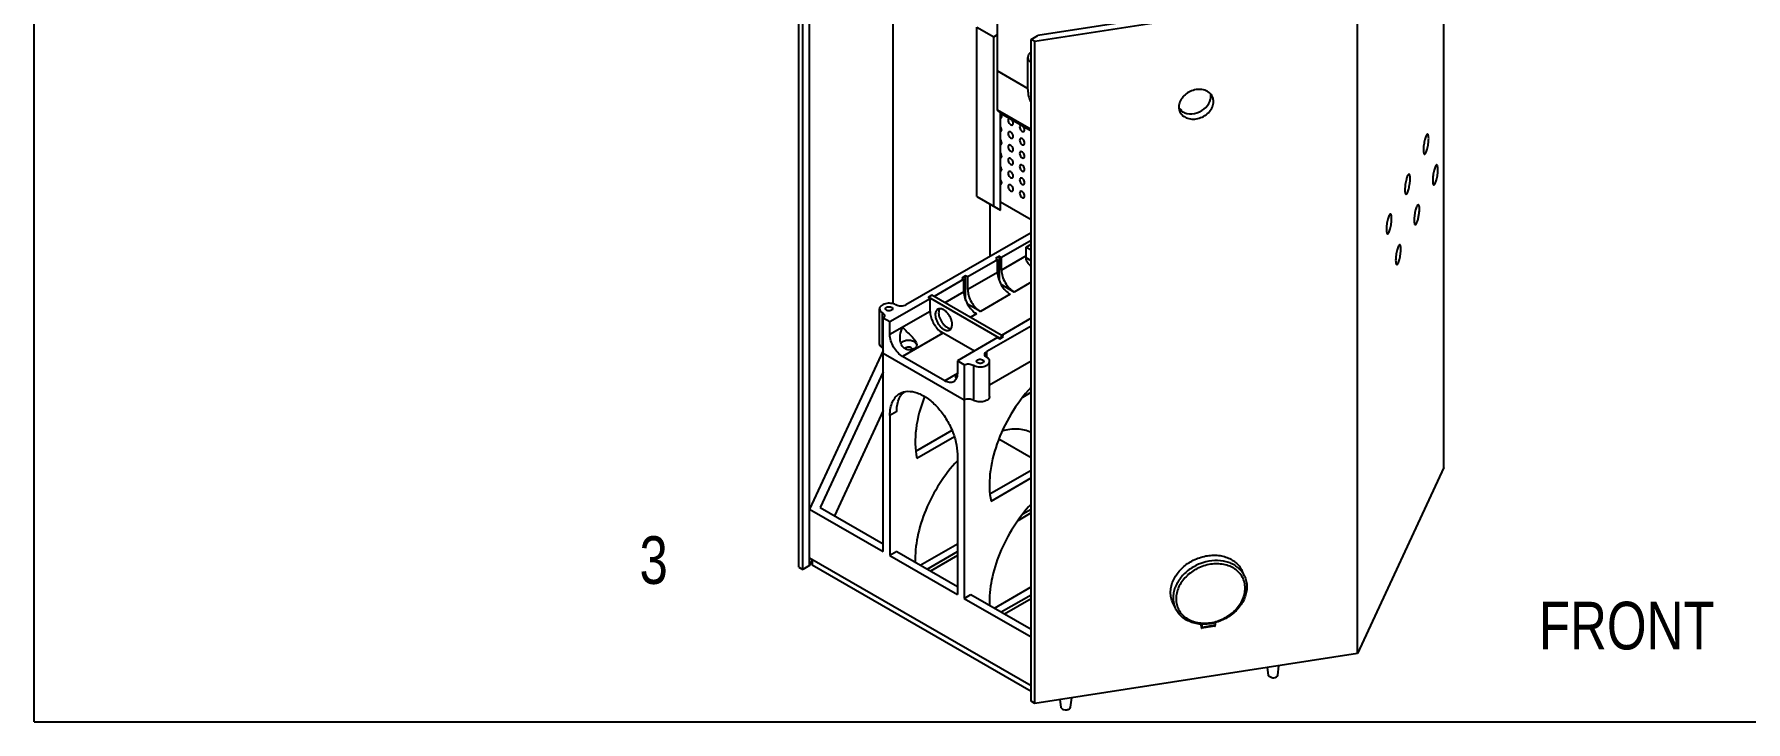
# Model space of a CAD drawing. Header units: millimetres. Extents: x 0 to 1189, y 0 to 841.
# Drawn here: x 0 to 718, y 0 to 288 of the extents above; entities that cross this region are included whole.
import ezdxf

# ---------------------------------------------------------------- set-up
doc = ezdxf.new("R2010")
doc.units = ezdxf.units.MM
doc.header["$LTSCALE"] = 65.395
doc.layers.get('0').update_dxf_attribs({"linetype": 'CONTINUOUS'})
doc.layers.add('AXIS', color=7, linetype='CONTINUOUS')
doc.layers.add('SURFACES', color=7, linetype='CONTINUOUS')
doc.styles.get("Standard").update_dxf_attribs({"font": 'txt', "width": 0.8})

msp = doc.modelspace()

# ---------------------------------------------------------------- linework, layer by layer
at = {"color": 7, "linetype": 'Continuous'}
for p, q in [((0, 0), (0, 841)), ((360.18, 175.32), (360.18, 376.5)), ((320.68, 64.83), (320.68, 342.44)), ((322.31, 63.89), (322.31, 341.5)), ((325.14, 89.2), (325.16, 310.49)), ((403.99, 256.36), (403.99, 302.36)), ((395.32, 220.35), (395.32, 291.38)), ((395.32, 291.38), (402.39, 287.3)), ((402.39, 287.3), (403.99, 288.22)), ((402.39, 216.26), (402.39, 287.3)), ((403.99, 272.96), (416.7, 265.62)), ((403.99, 256.6), (418.04, 248.49)), ((403.99, 256.36), (405.2, 255.27)), ((405.2, 255.27), (418.04, 247.85)), ((405.22, 214.63), (405.22, 255.27)), ((395.32, 220.35), (405.22, 214.63)), ((400.97, 195.29), (400.97, 217.08)), ((418.04, 210.49), (405.22, 217.9)), ((418.04, 205.14), (365.58, 174.85)), ((418.04, 201.88), (405.64, 194.71)), ((404.75, 195.23), (403.13, 194.29)), ((403.13, 194.29), (404.01, 193.78)), ((404.75, 184.92), (404.75, 195.23)), ((405.64, 194.71), (404.75, 195.23)), ((405.64, 189.41), (405.64, 194.71)), ((415.96, 199.12), (418.04, 200.32)), ((415.96, 194.55), (415.96, 199.12)), ((415.96, 199.12), (418.04, 197.92)), ((390.61, 187.06), (388.99, 186.12)), ((390.61, 176.76), (390.61, 187.06)), ((391.5, 186.55), (390.61, 187.06)), ((404.01, 193.78), (391.5, 186.55)), ((404.01, 188.47), (404.01, 193.78)), ((389.87, 185.61), (377.35, 178.39)), ((388.99, 186.12), (389.87, 185.61)), ((389.87, 180.3), (389.87, 185.61)), ((391.5, 181.24), (391.5, 186.55)), ((410.94, 180.22), (405.5, 183.36)), ((375.73, 177.45), (358.86, 167.71)), ((376.47, 178.9), (374.84, 177.96)), ((374.84, 177.96), (375.73, 177.45)), ((375.06, 178.08), (375.06, 177.83)), ((404.75, 160.93), (375.06, 178.08)), ((375.73, 172.14), (375.73, 177.45)), ((406.52, 161.55), (376.47, 178.9)), ((396.8, 172.06), (391.36, 175.2)), ((356.03, 71.36), (356.03, 169.34)), ((358.86, 167.71), (356.03, 169.34)), ((358.86, 162.4), (358.86, 167.71)), ((418.04, 165.95), (399.52, 155.26)), ((418.04, 169.22), (405.64, 162.06)), ((379.56, 164.05), (394.32, 155.52)), ((404.01, 161.12), (387.15, 151.38)), ((404.01, 161.12), (404.9, 160.61)), ((406.17, 161.75), (404.75, 160.93)), ((404.75, 160.69), (404.75, 160.93)), ((404.9, 160.61), (406.52, 161.55)), ((406.17, 161.34), (406.17, 161.75)), ((356.03, 155.77), (325.14, 89.2)), ((356.03, 154.65), (389.98, 135.05)), ((381.84, 143.01), (364.17, 153.22)), ((389.98, 149.75), (387.15, 151.38)), ((387.15, 151.38), (387.15, 146.07)), ((418.04, 151.25), (400.69, 141.24)), ((356.03, 146.84), (329.6, 89.89)), ((389.98, 149.75), (389.98, 51.77)), ((356.03, 130.51), (335.58, 86.44)), ((358.86, 128.52), (358.86, 69.73)), ((404.56, 118.66), (418.04, 110.88)), ((387.15, 112.19), (387.15, 53.4)), ((400.8, 95.58), (418.04, 105.53)), ((401.27, 92.58), (418.04, 102.26)), ((325.14, 89.2), (356.03, 71.36)), ((325.14, 65.52), (325.14, 89.2)), ((329.6, 89.89), (356.03, 74.63)), ((418.04, 87.57), (412.45, 84.34)), ((320.68, 64.83), (322.31, 63.89)), ((325.14, 65.52), (322.31, 63.89)), ((325.14, 68.79), (418.04, 15.15)), ((326.26, 67.92), (325.14, 65.52)), ((361.69, 71.36), (358.86, 69.73)), ((358.86, 69.73), (387.15, 53.4)), ((361.69, 71.36), (387.15, 56.67)), ((387.15, 69.73), (375.83, 63.2)), ((389.98, 51.77), (392.8, 53.4)), ((389.98, 51.77), (418.04, 35.56)), ((392.8, 53.4), (418.04, 38.83)), ((402.7, 47.68), (418.04, 56.54)), ((405.53, 46.05), (418.04, 53.27)), ((406.95, 45.23), (418.04, 51.64)), ((489.3, 40.95), (489.3, 40.54)), ((495.16, 40.09), (489.65, 39.24)), ((489.74, 39.6), (489.74, 40.92)), ((495.24, 41.55), (495.24, 40.46)), ((0, 0), (1189, 0))]:
    msp.add_line(p, q, dxfattribs=at)
at = {"color": 9, "linetype": 'Continuous'}
for p, q in [((415.96, 195.37), (405.64, 189.41)), ((418.04, 193.35), (415.96, 194.55)), ((404.01, 188.47), (391.5, 181.24)), ((389.87, 180.3), (381.95, 175.73)), ((418.04, 184.32), (410.94, 180.22)), ((409.32, 179.28), (396.8, 172.06)), ((355.7, 156.88), (355.7, 171.58)), ((375.73, 172.14), (358.86, 162.4)), ((395.17, 171.12), (392.56, 169.61)), ((381.03, 162.95), (364.17, 153.22)), ((384.55, 164.98), (384.48, 164.94)), ((399.52, 152.81), (399.52, 155.26)), ((387.15, 146.07), (381.84, 143.01)), ((393.85, 149.55), (393.85, 134.86)), ((361.69, 130.15), (358.86, 128.52)), ((506.28, 63.18), (506.27, 63.2)), ((506.28, 63.18), (506.27, 63.2)), ((495.24, 40.46), (489.74, 39.6))]:
    msp.add_line(p, q, dxfattribs=at)
at = {"color": 7, "linetype": 'Continuous'}
for centre, radius, start, end in [((480.64, 256.23), 0.507, 347.73815, 0.05392), ((370.39, 132.45), 8.31, 144.42836, 149.50007)]:
    msp.add_arc(centre, radius, start, end, dxfattribs=at)
msp.add_ellipse((368.69, 117.86), major_axis=(14.14, 24.49), ratio=0.577349, start_param=0.969734, end_param=1.041418, dxfattribs=at)
for points, knots in [([(481.15, 256.23), (481.15, 256.32), (481.09, 256.52), (480.86, 256.76), (480.52, 256.95), (480.25, 257.02), (480.11, 257.05)], [0, 0, 0, 0, 0.195567, 0.422571, 0.692739, 1, 1, 1, 1]), ([(418.04, 191.04), (417.46, 191.48), (416.43, 192.47), (415.95, 193.88), (415.96, 194.55)], [0, 0, 0, 0, 0.518797, 1, 1, 1, 1]), ([(404.01, 188.47), (404.01, 187.6), (404.34, 185.77), (405.47, 183.19), (407.14, 180.92), (408.56, 179.72), (409.32, 179.28)], [0, 0, 0, 0, 0.237238, 0.500001, 0.762763, 1, 1, 1, 1]), ([(405.64, 189.41), (405.64, 188.54), (405.96, 186.7), (407.1, 184.13), (408.76, 181.86), (410.19, 180.66), (410.94, 180.22)], [0, 0, 0, 0, 0.237238, 0.500001, 0.762763, 1, 1, 1, 1]), ([(389.87, 180.3), (389.87, 179.43), (390.2, 177.6), (391.33, 175.02), (393, 172.75), (394.42, 171.55), (395.17, 171.12)], [0, 0, 0, 0, 0.237238, 0.500001, 0.762763, 1, 1, 1, 1]), ([(391.5, 181.24), (391.5, 180.37), (391.82, 178.54), (392.96, 175.96), (394.62, 173.69), (396.05, 172.49), (396.8, 172.06)], [0, 0, 0, 0, 0.237238, 0.500001, 0.762763, 1, 1, 1, 1]), ([(361.34, 174.85), (360.72, 175.21), (359.24, 175.61), (357.37, 175.52), (356, 175.06), (355.19, 174.57), (354.65, 173.95), (354.51, 173.45), (354.51, 173.22)], [0, 0, 0, 0, 0.269873, 0.561322, 0.695464, 0.813141, 0.912854, 1, 1, 1, 1]), ([(354.51, 173.22), (354.51, 172.91), (354.79, 172.21), (355.36, 171.77), (355.7, 171.58)], [0, 0, 0, 0, 0.448671, 1, 1, 1, 1]), ([(355.7, 171.58), (355.95, 171.43), (356.38, 171.11), (356.59, 170.58), (356.59, 170.34)], [0, 0, 0, 0, 0.551366, 1, 1, 1, 1]), ([(356.59, 170.34), (356.59, 170.16), (356.47, 169.77), (356.2, 169.47), (356.03, 169.34)], [0, 0, 0, 0, 0.463976, 1, 1, 1, 1]), ([(363.14, 160.94), (363.14, 161.33), (363.25, 162.88), (363.7, 164.4), (364.17, 165.46)], [0, 0, 0, 0, 0.250939, 1, 1, 1, 1]), ([(364.17, 165.46), (364.61, 164.97), (365.66, 163.93), (367.39, 162.24), (368.91, 160.64), (369.89, 159.2), (370.14, 158.4), (370.14, 158.04)], [0, 0, 0, 0, 0.204178, 0.460629, 0.750941, 0.887531, 1, 1, 1, 1]), ([(375.73, 172.14), (375.73, 170.66), (376.6, 167.64), (378.4, 165.1), (379.56, 164.04)], [0, 0, 0, 0, 0.48491, 1, 1, 1, 1]), ([(355.7, 156.88), (355.36, 157.07), (354.79, 157.51), (354.51, 158.21), (354.51, 158.52)], [0, 0, 0, 0, 0.551329, 1, 1, 1, 1]), ([(364.17, 153.22), (363.41, 153.65), (361.99, 154.85), (360.33, 157.12), (359.19, 159.7), (358.86, 161.53), (358.86, 162.4)], [0, 0, 0, 0, 0.237237, 0.499999, 0.762762, 1, 1, 1, 1]), ([(369.12, 156.5), (368.49, 156.14), (367.34, 155.88), (365.85, 156.13), (364.45, 156.88), (363.34, 158.6), (363.14, 160.17), (363.14, 160.94)], [0, 0, 0, 0, 0.235647, 0.364446, 0.492837, 0.74466, 1, 1, 1, 1]), ([(364.17, 159.34), (364.1, 159.3), (363.84, 159.14), (363.61, 158.94), (363.47, 158.77)], [0, 0, 0, 0, 0.267992, 1, 1, 1, 1]), ([(370.02, 158.43), (369.84, 158.82), (369.04, 159.5), (367.51, 159.95), (365.78, 159.96), (364.64, 159.62), (364.17, 159.34)], [0, 0, 0, 0, 0.200159, 0.458543, 0.741569, 1, 1, 1, 1]), ([(370.14, 158.04), (370.14, 157.74), (369.94, 157.08), (369.41, 156.67), (369.12, 156.5)], [0, 0, 0, 0, 0.471623, 1, 1, 1, 1]), ([(379.56, 164.04), (379.68, 163.94), (380.14, 163.54), (380.64, 163.18), (381.03, 162.95)], [0, 0, 0, 0, 0.261199, 1, 1, 1, 1]), ([(365.58, 156.89), (365.54, 156.87), (365.38, 156.77), (365.25, 156.63), (365.2, 156.51)], [0, 0, 0, 0, 0.277963, 1, 1, 1, 1]), ([(368.14, 156.28), (368.14, 156.46), (367.87, 156.87), (367.18, 157.13), (366.37, 157.18), (365.81, 157.02), (365.58, 156.89)], [0, 0, 0, 0, 0.183582, 0.435238, 0.728409, 1, 1, 1, 1]), ([(393.85, 149.55), (394.47, 149.19), (395.95, 148.79), (397.82, 148.88), (399.2, 149.33), (400.01, 149.82), (400.55, 150.44), (400.69, 150.94), (400.69, 151.18)], [0, 0, 0, 0, 0.269423, 0.560957, 0.695239, 0.813046, 0.912835, 1, 1, 1, 1]), ([(398.64, 154.03), (398.64, 154.27), (398.85, 154.79), (399.27, 155.11), (399.52, 155.26)], [0, 0, 0, 0, 0.449174, 1, 1, 1, 1]), ([(399.52, 152.81), (399.27, 152.95), (398.85, 153.28), (398.64, 153.8), (398.64, 154.03)], [0, 0, 0, 0, 0.550826, 1, 1, 1, 1]), ([(400.69, 151.18), (400.69, 151.49), (400.42, 152.18), (399.85, 152.62), (399.52, 152.81)], [0, 0, 0, 0, 0.449171, 1, 1, 1, 1]), ([(387.15, 146.07), (387.15, 145.36), (386.97, 144.03), (386.1, 142.93), (385.59, 142.64)], [0, 0, 0, 0, 0.550785, 1, 1, 1, 1]), ([(386.48, 144.57), (386.48, 144.6), (386.49, 144.74), (386.53, 144.88), (386.58, 144.98)], [0, 0, 0, 0, 0.23172, 1, 1, 1, 1]), ([(386.77, 144.05), (386.68, 144.1), (386.52, 144.25), (386.48, 144.46), (386.48, 144.57)], [0, 0, 0, 0, 0.49469, 1, 1, 1, 1]), ([(386.58, 144.98), (386.61, 145.04), (386.75, 145.28), (386.95, 145.49), (387.13, 145.63)], [0, 0, 0, 0, 0.223673, 1, 1, 1, 1]), ([(387.12, 145.61), (387.07, 145.57), (386.9, 145.41), (386.74, 145.23), (386.65, 145.07)], [0, 0, 0, 0, 0.266975, 1, 1, 1, 1]), ([(389.98, 149.75), (390.6, 150), (391.95, 150.18), (393.29, 149.88), (393.85, 149.55)], [0, 0, 0, 0, 0.510163, 1, 1, 1, 1]), ([(358.86, 128.52), (358.86, 129.53), (359.02, 131.46), (359.8, 134.11), (361.11, 136.26), (362.35, 137.29), (363.01, 137.67)], [0, 0, 0, 0, 0.289752, 0.54908, 0.782217, 1, 1, 1, 1]), ([(361.69, 130.15), (361.69, 130.77), (361.8, 133.01), (362.4, 135.26), (363.23, 136.66)], [0, 0, 0, 0, 0.276426, 1, 1, 1, 1]), ([(363.01, 137.67), (364.01, 138.25), (366.52, 138.89), (370.56, 138.08), (374.68, 135.83), (378.64, 132.33), (382.13, 127.85), (384.88, 122.77), (386.67, 117.49), (387.15, 113.9), (387.15, 112.19)], [0, 0, 0, 0, 0.086937, 0.186415, 0.303812, 0.43763, 0.582131, 0.729445, 0.871175, 1, 1, 1, 1]), ([(385.59, 142.64), (385.09, 142.35), (383.7, 142.14), (382.46, 142.65), (381.84, 143.01)], [0, 0, 0, 0, 0.449216, 1, 1, 1, 1]), ([(400.69, 136.48), (400.69, 136.25), (400.55, 135.75), (400.01, 135.13), (399.2, 134.64), (397.82, 134.18), (395.95, 134.09), (394.47, 134.49), (393.85, 134.86)], [0, 0, 0, 0, 0.087165, 0.186954, 0.304761, 0.439043, 0.730577, 1, 1, 1, 1]), ([(418.04, 140.29), (414.89, 136.89), (409.32, 129.35), (403.42, 116.96), (400.37, 104.49), (400.48, 96.24), (401.27, 92.58)], [0, 0, 0, 0, 0.266491, 0.534815, 0.784489, 1, 1, 1, 1]), ([(393.85, 134.86), (393.29, 135.18), (391.95, 135.49), (390.6, 135.31), (389.98, 135.05)], [0, 0, 0, 0, 0.489837, 1, 1, 1, 1]), ([(418.04, 91.3), (415.29, 88.32), (410.31, 81.78), (404.71, 71), (401.22, 59.91), (400.47, 52.4), (400.62, 48.87)], [0, 0, 0, 0, 0.259371, 0.522548, 0.773873, 1, 1, 1, 1]), ([(507.58, 61.09), (507.9, 60.4), (508.4, 58.93), (508.56, 57.39), (508.56, 56.61)], [0, 0, 0, 0, 0.496499, 1, 1, 1, 1]), ([(477.52, 49.85), (477.21, 50.52), (476.73, 51.94), (476.58, 53.43), (476.58, 54.18)], [0, 0, 0, 0, 0.495556, 1, 1, 1, 1]), ([(508.56, 56.61), (508.56, 55.83), (508.39, 54.22), (507.68, 51.88), (506.53, 49.62), (504.45, 46.78), (501.67, 44.41), (498.47, 42.65), (495.06, 41.35), (491.45, 40.77), (487.94, 41.02), (485.48, 41.61), (483.23, 42.59), (481.27, 43.94), (479.67, 45.62), (478.87, 46.94), (478.56, 47.62)], [0, 0, 0, 0, 0.057873, 0.11766, 0.17959, 0.243615, 0.376253, 0.444097, 0.511933, 0.644516, 0.7085, 0.770383, 0.830129, 0.887966, 0.944366, 1, 1, 1, 1]), ([(489.3, 40.54), (489.3, 40.4), (489.32, 40.18), (489.37, 39.89), (489.42, 39.68), (489.47, 39.5), (489.52, 39.37), (489.57, 39.3), (489.6, 39.26), (489.63, 39.23), (489.65, 39.24)], [0, 0, 0, 0, 0.310844, 0.477494, 0.635739, 0.774295, 0.883764, 0.92556, 0.958308, 1, 1, 1, 1]), ([(489.65, 39.24), (489.67, 39.24), (489.69, 39.26), (489.7, 39.3), (489.72, 39.36), (489.74, 39.46), (489.74, 39.55), (489.74, 39.6)], [0, 0, 0, 0, 0.122042, 0.211836, 0.324842, 0.620613, 1, 1, 1, 1]), ([(495.16, 40.09), (495.17, 40.1), (495.19, 40.12), (495.21, 40.16), (495.23, 40.22), (495.24, 40.32), (495.24, 40.41), (495.24, 40.46)], [0, 0, 0, 0, 0.122042, 0.211836, 0.324842, 0.620613, 1, 1, 1, 1])]:
    msp.add_open_spline(points, degree=3, knots=knots, dxfattribs=at)
for points in [[(365.58, 174.85), (364.95, 174.49), (363.46, 174.2), (361.97, 174.49), (361.34, 174.85)], [(356.04, 156.65), (355.93, 156.74), (355.82, 156.81), (355.7, 156.88)], [(368.11, 156.11), (368.13, 156.16), (368.14, 156.22), (368.14, 156.28)]]:
    msp.add_open_spline(points, degree=3, dxfattribs=at)
at = {"color": 9, "linetype": 'Continuous'}
for points, knots in [([(506.27, 63.2), (505.83, 63.74), (504.82, 64.75), (503.02, 65.97), (500.96, 66.88), (497.9, 67.66), (493.74, 67.74), (488.79, 66.48), (484.27, 64.01), (481.19, 61.09), (479.36, 58.39), (478.37, 56.29), (477.75, 54.13), (477.61, 52.67), (477.61, 51.95)], [0, 0, 0, 0, 0.054916, 0.111502, 0.170207, 0.231226, 0.359444, 0.49374, 0.629292, 0.760891, 0.824051, 0.884942, 0.94352, 1, 1, 1, 1]), ([(507.82, 56.05), (507.82, 56.84), (507.63, 58.41), (506.79, 60.62), (505.42, 62.56), (503.59, 64.15), (501.36, 65.33), (499.28, 65.93), (497.51, 66.19), (495.66, 66.29), (493.28, 66.12), (490.45, 65.44), (486.86, 63.95), (483.67, 61.68), (481.23, 58.8), (479.88, 56.47), (479.04, 54.03), (478.84, 52.36), (478.84, 51.54)], [0, 0, 0, 0, 0.055971, 0.110965, 0.166238, 0.222983, 0.282091, 0.344018, 0.376088, 0.408826, 0.475977, 0.544822, 0.614448, 0.75163, 0.8178, 0.88134, 0.942007, 1, 1, 1, 1]), ([(507.58, 61.09), (507.5, 61.28), (507.13, 62.01), (506.67, 62.7), (506.28, 63.18)], [0, 0, 0, 0, 0.249346, 1, 1, 1, 1]), ([(477.61, 51.95), (477.61, 51.78), (477.63, 51.12), (477.71, 50.45), (477.8, 49.97)], [0, 0, 0, 0, 0.252293, 1, 1, 1, 1]), ([(478.84, 51.54), (478.84, 50.76), (479.02, 49.19), (479.86, 46.98), (481.23, 45.04), (483.07, 43.45), (485.3, 42.27), (487.38, 41.66), (489.14, 41.41), (491, 41.3), (493.38, 41.48), (496.21, 42.16), (499.8, 43.64), (502.99, 45.92), (505.43, 48.79), (506.78, 51.12), (507.62, 53.56), (507.82, 55.24), (507.82, 56.05)], [0, 0, 0, 0, 0.055971, 0.110965, 0.166238, 0.222983, 0.282091, 0.344018, 0.376088, 0.408826, 0.475977, 0.544822, 0.614448, 0.75163, 0.8178, 0.88134, 0.942007, 1, 1, 1, 1]), ([(477.8, 49.97), (477.84, 49.76), (478.02, 48.96), (478.3, 48.18), (478.56, 47.62)], [0, 0, 0, 0, 0.25149, 1, 1, 1, 1])]:
    msp.add_open_spline(points, degree=3, knots=knots, dxfattribs=at)
at = {"layer": 'AXIS', "color": 7, "linetype": 'Continuous'}
for p, q in [((354.51, 158.52), (354.51, 173.22)), ((400.69, 136.48), (400.69, 151.18)), ((507.58, 61.09), (506.55, 63.32)), ((478.56, 47.62), (477.52, 49.85)), ((517.56, 19.55), (517.18, 22.76)), ((521.55, 19.55), (522.02, 23.51)), ((430.64, 6.09), (430.26, 9.31)), ((434.63, 6.09), (435.1, 10.06))]:
    msp.add_line(p, q, dxfattribs=at)
for centre, radius, start, end in [((488.58, 262.37), 4.92, 6.67691, 9.94978), ((488.46, 262.36), 5.04, 359.98621, 6.66135), ((403.22, 253.59), 2.56, 23.7228, 38.638)]:
    msp.add_arc(centre, radius, start, end, dxfattribs=at)
for points, knots in [([(494.09, 262.16), (493.8, 262.79), (492.89, 263.96), (490.88, 265.02), (488.48, 265.35), (485.97, 264.94), (483.61, 263.85), (481.68, 262.2), (480.38, 260.16), (480.04, 258.62), (480.04, 257.88)], [0, 0, 0, 0, 0.109285, 0.225529, 0.351668, 0.485916, 0.623243, 0.757523, 0.883699, 1, 1, 1, 1]), ([(480.16, 256.98), (480.56, 256.52), (481.56, 255.72), (484.11, 254.82), (487.78, 255.14), (491.51, 257.34), (493.08, 259.86), (493.37, 261.17)], [0, 0, 0, 0, 0.111117, 0.229856, 0.488003, 0.755335, 1, 1, 1, 1]), ([(480.49, 255.84), (480.78, 255.22), (481.69, 254.05), (483.7, 252.99), (486.1, 252.65), (488.61, 253.06), (490.96, 254.15), (492.9, 255.81), (494.2, 257.85), (494.53, 259.39), (494.53, 260.12)], [0, 0, 0, 0, 0.109285, 0.225529, 0.351668, 0.485916, 0.623243, 0.757523, 0.883699, 1, 1, 1, 1]), ([(494.53, 260.12), (494.53, 260.3), (494.5, 261), (494.31, 261.69), (494.09, 262.16)], [0, 0, 0, 0, 0.254109, 1, 1, 1, 1]), ([(405.43, 253.14), (405.48, 253.16), (405.69, 253.33), (405.74, 253.62), (405.74, 253.82)], [0, 0, 0, 0, 0.220867, 1, 1, 1, 1]), ([(405.74, 253.82), (405.74, 253.88), (405.73, 254.16), (405.65, 254.42), (405.56, 254.62)], [0, 0, 0, 0, 0.230294, 1, 1, 1, 1]), ([(408.74, 252.96), (408.69, 252.93), (408.49, 252.76), (408.43, 252.47), (408.43, 252.27)], [0, 0, 0, 0, 0.220867, 1, 1, 1, 1]), ([(408.43, 252.27), (408.43, 252), (408.58, 251.44), (409.03, 250.76), (409.6, 250.3), (410.09, 250.27), (410.24, 250.36)], [0, 0, 0, 0, 0.271663, 0.564879, 0.816489, 1, 1, 1, 1]), ([(410.55, 251.05), (410.55, 251.17), (410.48, 251.73), (410.19, 252.25), (409.89, 252.56)], [0, 0, 0, 0, 0.230618, 1, 1, 1, 1]), ([(480.04, 257.88), (480.04, 257.71), (480.08, 257.01), (480.27, 256.32), (480.49, 255.84)], [0, 0, 0, 0, 0.254109, 1, 1, 1, 1]), ([(405.74, 248.27), (405.74, 248.38), (405.69, 248.87), (405.45, 249.34), (405.22, 249.63)], [0, 0, 0, 0, 0.229004, 1, 1, 1, 1]), ([(405.74, 242.72), (405.74, 242.83), (405.69, 243.32), (405.45, 243.78), (405.22, 244.08)], [0, 0, 0, 0, 0.229004, 1, 1, 1, 1]), ([(405.43, 247.58), (405.48, 247.61), (405.69, 247.78), (405.74, 248.07), (405.74, 248.27)], [0, 0, 0, 0, 0.220867, 1, 1, 1, 1]), ([(408.74, 247.4), (408.69, 247.38), (408.49, 247.2), (408.43, 246.92), (408.43, 246.72)], [0, 0, 0, 0, 0.220867, 1, 1, 1, 1]), ([(408.43, 246.72), (408.43, 246.45), (408.58, 245.89), (409.03, 245.21), (409.6, 244.74), (410.09, 244.72), (410.24, 244.81)], [0, 0, 0, 0, 0.271663, 0.564879, 0.816489, 1, 1, 1, 1]), ([(410.55, 245.49), (410.55, 245.76), (410.41, 246.32), (409.96, 247), (409.39, 247.47), (408.9, 247.49), (408.74, 247.4)], [0, 0, 0, 0, 0.271663, 0.564879, 0.816489, 1, 1, 1, 1]), ([(410.24, 250.36), (410.29, 250.39), (410.49, 250.56), (410.55, 250.84), (410.55, 251.05)], [0, 0, 0, 0, 0.220867, 1, 1, 1, 1]), ([(410.24, 244.81), (410.29, 244.84), (410.49, 245.01), (410.55, 245.29), (410.55, 245.49)], [0, 0, 0, 0, 0.220867, 1, 1, 1, 1]), ([(413.55, 250.18), (413.5, 250.15), (413.3, 249.98), (413.24, 249.7), (413.24, 249.49)], [0, 0, 0, 0, 0.220867, 1, 1, 1, 1]), ([(413.24, 249.49), (413.24, 249.23), (413.39, 248.67), (413.84, 247.99), (414.41, 247.52), (414.89, 247.49), (415.05, 247.58)], [0, 0, 0, 0, 0.271663, 0.564879, 0.816489, 1, 1, 1, 1]), ([(413.55, 244.63), (413.5, 244.6), (413.3, 244.43), (413.24, 244.14), (413.24, 243.94)], [0, 0, 0, 0, 0.220867, 1, 1, 1, 1]), ([(415.36, 242.72), (415.36, 242.99), (415.21, 243.54), (414.76, 244.22), (414.2, 244.69), (413.71, 244.72), (413.55, 244.63)], [0, 0, 0, 0, 0.271663, 0.564879, 0.816489, 1, 1, 1, 1]), ([(415.36, 248.27), (415.36, 248.4), (415.29, 248.95), (415, 249.47), (414.7, 249.78)], [0, 0, 0, 0, 0.230618, 1, 1, 1, 1]), ([(415.05, 247.58), (415.1, 247.61), (415.3, 247.78), (415.36, 248.07), (415.36, 248.27)], [0, 0, 0, 0, 0.220867, 1, 1, 1, 1]), ([(584.35, 246.42), (584.25, 246.44), (583.99, 246.26), (583.59, 245.53), (583.11, 244.08), (582.73, 242.06), (582.6, 240.58), (582.6, 239.85)], [0, 0, 0, 0, 0.041763, 0.11613, 0.363934, 0.688881, 1, 1, 1, 1]), ([(583.05, 238.02), (583.14, 238.01), (583.4, 238.19), (583.81, 238.91), (584.29, 240.37), (584.67, 242.39), (584.8, 243.87), (584.8, 244.59)], [0, 0, 0, 0, 0.041763, 0.11613, 0.363934, 0.688881, 1, 1, 1, 1]), ([(584.8, 244.59), (584.8, 245.03), (584.77, 245.61), (584.59, 246.24), (584.43, 246.41), (584.35, 246.42)], [0, 0, 0, 0, 0.674913, 0.87755, 1, 1, 1, 1]), ([(405.74, 237.16), (405.74, 237.28), (405.69, 237.77), (405.45, 238.23), (405.22, 238.53)], [0, 0, 0, 0, 0.229004, 1, 1, 1, 1]), ([(405.43, 242.03), (405.48, 242.06), (405.69, 242.23), (405.74, 242.52), (405.74, 242.72)], [0, 0, 0, 0, 0.220867, 1, 1, 1, 1]), ([(405.43, 236.48), (405.48, 236.51), (405.69, 236.68), (405.74, 236.96), (405.74, 237.16)], [0, 0, 0, 0, 0.220867, 1, 1, 1, 1]), ([(408.74, 241.85), (408.69, 241.82), (408.49, 241.65), (408.43, 241.37), (408.43, 241.17)], [0, 0, 0, 0, 0.220867, 1, 1, 1, 1]), ([(408.43, 241.17), (408.43, 240.9), (408.58, 240.34), (409.03, 239.66), (409.6, 239.19), (410.09, 239.16), (410.24, 239.25)], [0, 0, 0, 0, 0.271663, 0.564879, 0.816489, 1, 1, 1, 1]), ([(410.55, 239.94), (410.55, 240.21), (410.41, 240.77), (409.96, 241.45), (409.39, 241.91), (408.9, 241.94), (408.74, 241.85)], [0, 0, 0, 0, 0.271663, 0.564879, 0.816489, 1, 1, 1, 1]), ([(410.24, 239.25), (410.29, 239.28), (410.49, 239.45), (410.55, 239.74), (410.55, 239.94)], [0, 0, 0, 0, 0.220867, 1, 1, 1, 1]), ([(413.24, 243.94), (413.24, 243.67), (413.39, 243.12), (413.84, 242.44), (414.41, 241.97), (414.89, 241.94), (415.05, 242.03)], [0, 0, 0, 0, 0.271663, 0.564879, 0.816489, 1, 1, 1, 1]), ([(413.55, 239.08), (413.5, 239.05), (413.3, 238.88), (413.24, 238.59), (413.24, 238.39)], [0, 0, 0, 0, 0.220867, 1, 1, 1, 1]), ([(413.24, 238.39), (413.24, 238.12), (413.39, 237.56), (413.84, 236.88), (414.41, 236.42), (414.89, 236.39), (415.05, 236.48)], [0, 0, 0, 0, 0.271663, 0.564879, 0.816489, 1, 1, 1, 1]), ([(415.36, 237.16), (415.36, 237.43), (415.21, 237.99), (414.76, 238.67), (414.2, 239.14), (413.71, 239.17), (413.55, 239.08)], [0, 0, 0, 0, 0.271663, 0.564879, 0.816489, 1, 1, 1, 1]), ([(415.05, 242.03), (415.1, 242.06), (415.3, 242.23), (415.36, 242.52), (415.36, 242.72)], [0, 0, 0, 0, 0.220867, 1, 1, 1, 1]), ([(415.05, 236.48), (415.1, 236.51), (415.3, 236.68), (415.36, 236.96), (415.36, 237.16)], [0, 0, 0, 0, 0.220867, 1, 1, 1, 1]), ([(582.6, 239.85), (582.6, 239.41), (582.63, 238.83), (582.8, 238.21), (582.97, 238.04), (583.05, 238.02)], [0, 0, 0, 0, 0.674913, 0.87755, 1, 1, 1, 1]), ([(405.74, 231.61), (405.74, 231.73), (405.69, 232.22), (405.45, 232.68), (405.22, 232.98)], [0, 0, 0, 0, 0.229004, 1, 1, 1, 1]), ([(405.43, 230.93), (405.48, 230.96), (405.69, 231.13), (405.74, 231.41), (405.74, 231.61)], [0, 0, 0, 0, 0.220867, 1, 1, 1, 1]), ([(408.74, 236.3), (408.69, 236.27), (408.49, 236.1), (408.43, 235.81), (408.43, 235.61)], [0, 0, 0, 0, 0.220867, 1, 1, 1, 1]), ([(408.43, 235.61), (408.43, 235.35), (408.58, 234.79), (409.03, 234.11), (409.6, 233.64), (410.09, 233.61), (410.24, 233.7)], [0, 0, 0, 0, 0.271663, 0.564879, 0.816489, 1, 1, 1, 1]), ([(408.74, 230.75), (408.69, 230.72), (408.49, 230.55), (408.43, 230.26), (408.43, 230.06)], [0, 0, 0, 0, 0.220867, 1, 1, 1, 1]), ([(408.43, 230.06), (408.43, 229.79), (408.58, 229.24), (409.03, 228.56), (409.6, 228.09), (410.09, 228.06), (410.24, 228.15)], [0, 0, 0, 0, 0.271663, 0.564879, 0.816489, 1, 1, 1, 1]), ([(410.55, 234.39), (410.55, 234.66), (410.41, 235.21), (409.96, 235.89), (409.39, 236.36), (408.9, 236.39), (408.74, 236.3)], [0, 0, 0, 0, 0.271663, 0.564879, 0.816489, 1, 1, 1, 1]), ([(410.55, 228.84), (410.55, 229.1), (410.41, 229.66), (409.96, 230.34), (409.39, 230.81), (408.9, 230.84), (408.74, 230.75)], [0, 0, 0, 0, 0.271663, 0.564879, 0.816489, 1, 1, 1, 1]), ([(410.24, 233.7), (410.29, 233.73), (410.49, 233.9), (410.55, 234.19), (410.55, 234.39)], [0, 0, 0, 0, 0.220867, 1, 1, 1, 1]), ([(413.55, 233.52), (413.5, 233.49), (413.3, 233.32), (413.24, 233.04), (413.24, 232.84)], [0, 0, 0, 0, 0.220867, 1, 1, 1, 1]), ([(413.24, 232.84), (413.24, 232.57), (413.39, 232.01), (413.84, 231.33), (414.41, 230.86), (414.89, 230.84), (415.05, 230.93)], [0, 0, 0, 0, 0.271663, 0.564879, 0.816489, 1, 1, 1, 1]), ([(415.36, 231.61), (415.36, 231.88), (415.21, 232.44), (414.76, 233.12), (414.2, 233.59), (413.71, 233.61), (413.55, 233.52)], [0, 0, 0, 0, 0.271663, 0.564879, 0.816489, 1, 1, 1, 1]), ([(415.05, 230.93), (415.1, 230.96), (415.3, 231.13), (415.36, 231.41), (415.36, 231.61)], [0, 0, 0, 0, 0.220867, 1, 1, 1, 1]), ([(576.58, 229.69), (576.49, 229.71), (576.23, 229.53), (575.82, 228.8), (575.35, 227.35), (574.97, 225.33), (574.83, 223.85), (574.83, 223.12)], [0, 0, 0, 0, 0.041763, 0.11613, 0.363934, 0.688881, 1, 1, 1, 1]), ([(577.03, 227.86), (577.03, 228.3), (577, 228.88), (576.83, 229.51), (576.66, 229.68), (576.58, 229.69)], [0, 0, 0, 0, 0.674913, 0.87755, 1, 1, 1, 1]), ([(588.23, 233.58), (588.13, 233.59), (587.88, 233.41), (587.47, 232.69), (586.99, 231.23), (586.61, 229.21), (586.48, 227.73), (586.48, 227.01)], [0, 0, 0, 0, 0.041763, 0.11613, 0.363934, 0.688881, 1, 1, 1, 1]), ([(586.93, 225.18), (587.03, 225.16), (587.29, 225.34), (587.69, 226.07), (588.17, 227.52), (588.55, 229.54), (588.68, 231.02), (588.68, 231.75)], [0, 0, 0, 0, 0.041763, 0.11613, 0.363934, 0.688881, 1, 1, 1, 1]), ([(588.68, 231.75), (588.68, 232.19), (588.65, 232.77), (588.48, 233.39), (588.31, 233.56), (588.23, 233.58)], [0, 0, 0, 0, 0.674913, 0.87755, 1, 1, 1, 1]), ([(405.74, 226.06), (405.74, 226.17), (405.69, 226.66), (405.45, 227.13), (405.22, 227.42)], [0, 0, 0, 0, 0.229004, 1, 1, 1, 1]), ([(405.43, 225.37), (405.48, 225.4), (405.69, 225.57), (405.74, 225.86), (405.74, 226.06)], [0, 0, 0, 0, 0.220867, 1, 1, 1, 1]), ([(408.74, 225.2), (408.69, 225.17), (408.49, 225), (408.43, 224.71), (408.43, 224.51)], [0, 0, 0, 0, 0.220867, 1, 1, 1, 1]), ([(408.43, 224.51), (408.43, 224.24), (408.58, 223.68), (409.03, 223), (409.6, 222.54), (410.09, 222.51), (410.24, 222.6)], [0, 0, 0, 0, 0.271663, 0.564879, 0.816489, 1, 1, 1, 1]), ([(410.55, 223.28), (410.55, 223.55), (410.41, 224.11), (409.96, 224.79), (409.39, 225.26), (408.9, 225.29), (408.74, 225.2)], [0, 0, 0, 0, 0.271663, 0.564879, 0.816489, 1, 1, 1, 1]), ([(410.24, 228.15), (410.29, 228.18), (410.49, 228.35), (410.55, 228.64), (410.55, 228.84)], [0, 0, 0, 0, 0.220867, 1, 1, 1, 1]), ([(410.24, 222.6), (410.29, 222.63), (410.49, 222.8), (410.55, 223.08), (410.55, 223.28)], [0, 0, 0, 0, 0.220867, 1, 1, 1, 1]), ([(413.55, 227.97), (413.5, 227.94), (413.3, 227.77), (413.24, 227.49), (413.24, 227.29)], [0, 0, 0, 0, 0.220867, 1, 1, 1, 1]), ([(413.24, 227.29), (413.24, 227.02), (413.39, 226.46), (413.84, 225.78), (414.41, 225.31), (414.89, 225.28), (415.05, 225.37)], [0, 0, 0, 0, 0.271663, 0.564879, 0.816489, 1, 1, 1, 1]), ([(415.36, 226.06), (415.36, 226.33), (415.21, 226.89), (414.76, 227.57), (414.2, 228.03), (413.71, 228.06), (413.55, 227.97)], [0, 0, 0, 0, 0.271663, 0.564879, 0.816489, 1, 1, 1, 1]), ([(415.05, 225.37), (415.1, 225.4), (415.3, 225.57), (415.36, 225.86), (415.36, 226.06)], [0, 0, 0, 0, 0.220867, 1, 1, 1, 1]), ([(574.83, 223.12), (574.83, 222.68), (574.86, 222.1), (575.04, 221.48), (575.2, 221.31), (575.28, 221.29)], [0, 0, 0, 0, 0.674913, 0.87755, 1, 1, 1, 1]), ([(575.28, 221.29), (575.38, 221.28), (575.64, 221.46), (576.04, 222.18), (576.52, 223.64), (576.9, 225.66), (577.03, 227.14), (577.03, 227.86)], [0, 0, 0, 0, 0.041763, 0.11613, 0.363934, 0.688881, 1, 1, 1, 1]), ([(586.48, 227.01), (586.48, 226.57), (586.51, 225.99), (586.69, 225.36), (586.85, 225.19), (586.93, 225.18)], [0, 0, 0, 0, 0.674913, 0.87755, 1, 1, 1, 1]), ([(413.55, 222.42), (413.5, 222.39), (413.3, 222.22), (413.24, 221.93), (413.24, 221.73)], [0, 0, 0, 0, 0.220867, 1, 1, 1, 1]), ([(413.24, 221.73), (413.24, 221.46), (413.39, 220.91), (413.84, 220.23), (414.41, 219.76), (414.89, 219.73), (415.05, 219.82)], [0, 0, 0, 0, 0.271663, 0.564879, 0.816489, 1, 1, 1, 1]), ([(415.36, 220.51), (415.36, 220.78), (415.21, 221.33), (414.76, 222.01), (414.2, 222.48), (413.71, 222.51), (413.55, 222.42)], [0, 0, 0, 0, 0.271663, 0.564879, 0.816489, 1, 1, 1, 1]), ([(415.05, 219.82), (415.1, 219.85), (415.3, 220.02), (415.36, 220.31), (415.36, 220.51)], [0, 0, 0, 0, 0.220867, 1, 1, 1, 1]), ([(580.47, 216.85), (580.37, 216.86), (580.11, 216.68), (579.71, 215.96), (579.23, 214.5), (578.85, 212.48), (578.72, 211), (578.72, 210.28)], [0, 0, 0, 0, 0.041763, 0.11613, 0.363934, 0.688881, 1, 1, 1, 1]), ([(580.92, 215.02), (580.92, 215.46), (580.89, 216.04), (580.71, 216.66), (580.54, 216.83), (580.47, 216.85)], [0, 0, 0, 0, 0.674913, 0.87755, 1, 1, 1, 1]), ([(568.82, 212.96), (568.72, 212.98), (568.46, 212.8), (568.06, 212.07), (567.58, 210.62), (567.2, 208.6), (567.07, 207.12), (567.07, 206.39)], [0, 0, 0, 0, 0.041763, 0.11613, 0.363934, 0.688881, 1, 1, 1, 1]), ([(567.52, 204.56), (567.61, 204.55), (567.87, 204.73), (568.28, 205.45), (568.76, 206.91), (569.14, 208.93), (569.27, 210.41), (569.27, 211.13)], [0, 0, 0, 0, 0.041763, 0.11613, 0.363934, 0.688881, 1, 1, 1, 1]), ([(569.27, 211.13), (569.27, 211.57), (569.24, 212.15), (569.06, 212.78), (568.9, 212.95), (568.82, 212.96)], [0, 0, 0, 0, 0.674913, 0.87755, 1, 1, 1, 1]), ([(578.72, 210.28), (578.72, 209.84), (578.75, 209.26), (578.92, 208.63), (579.09, 208.46), (579.17, 208.45)], [0, 0, 0, 0, 0.674913, 0.87755, 1, 1, 1, 1]), ([(579.17, 208.45), (579.33, 208.42), (579.59, 208.73), (579.81, 209.15), (580.13, 209.93), (580.46, 211.12), (580.65, 212.16), (580.73, 212.72)], [0, 0, 0, 0, 0.105593, 0.201102, 0.324464, 0.637847, 1, 1, 1, 1]), ([(580.73, 212.72), (580.76, 212.92), (580.86, 213.68), (580.92, 214.45), (580.92, 215.02)], [0, 0, 0, 0, 0.265975, 1, 1, 1, 1]), ([(567.07, 206.39), (567.07, 205.95), (567.1, 205.37), (567.27, 204.75), (567.44, 204.58), (567.52, 204.56)], [0, 0, 0, 0, 0.674913, 0.87755, 1, 1, 1, 1]), ([(572.7, 200.12), (572.61, 200.13), (572.35, 199.95), (571.94, 199.23), (571.46, 197.77), (571.08, 195.75), (570.95, 194.27), (570.95, 193.55)], [0, 0, 0, 0, 0.041763, 0.11613, 0.363934, 0.688881, 1, 1, 1, 1]), ([(571.4, 191.72), (571.5, 191.7), (571.76, 191.88), (572.16, 192.61), (572.64, 194.06), (573.02, 196.08), (573.15, 197.56), (573.15, 198.29)], [0, 0, 0, 0, 0.041763, 0.11613, 0.363934, 0.688881, 1, 1, 1, 1]), ([(573.15, 198.29), (573.15, 198.73), (573.12, 199.31), (572.95, 199.93), (572.78, 200.1), (572.7, 200.12)], [0, 0, 0, 0, 0.674913, 0.87755, 1, 1, 1, 1]), ([(570.95, 193.55), (570.95, 193.11), (570.98, 192.53), (571.16, 191.9), (571.32, 191.73), (571.4, 191.72)], [0, 0, 0, 0, 0.674913, 0.87755, 1, 1, 1, 1]), ([(357.01, 173.22), (357.01, 173.28), (357.06, 173.54), (357.27, 173.73), (357.45, 173.83)], [0, 0, 0, 0, 0.220966, 1, 1, 1, 1]), ([(359.57, 172.61), (359.34, 172.47), (358.78, 172.32), (357.97, 172.37), (357.28, 172.63), (357.01, 173.04), (357.01, 173.22)], [0, 0, 0, 0, 0.271611, 0.564793, 0.816422, 1, 1, 1, 1]), ([(357.45, 173.83), (357.68, 173.97), (358.24, 174.12), (359.05, 174.07), (359.74, 173.81), (360.01, 173.4), (360.01, 173.22)], [0, 0, 0, 0, 0.271611, 0.564793, 0.816422, 1, 1, 1, 1]), ([(360.01, 173.22), (360.01, 173.16), (359.96, 172.9), (359.74, 172.71), (359.57, 172.61)], [0, 0, 0, 0, 0.220966, 1, 1, 1, 1]), ([(378.92, 173.02), (378.76, 172.92), (378.45, 172.66), (378.12, 172.13), (377.92, 171.47), (377.88, 170.98), (377.88, 170.73)], [0, 0, 0, 0, 0.217771, 0.450954, 0.710191, 1, 1, 1, 1]), ([(384.96, 166.65), (384.96, 167.08), (384.84, 167.97), (384.39, 169.29), (383.7, 170.56), (382.83, 171.68), (381.84, 172.56), (380.95, 173.05), (380.25, 173.23), (379.76, 173.27), (379.32, 173.2), (379.04, 173.09), (378.92, 173.02)], [0, 0, 0, 0, 0.128683, 0.270274, 0.417429, 0.561776, 0.695446, 0.812712, 0.864677, 0.912511, 0.95714, 1, 1, 1, 1]), ([(379.73, 173.25), (379.66, 173.14), (379.38, 172.61), (379.3, 172), (379.3, 171.55)], [0, 0, 0, 0, 0.225485, 1, 1, 1, 1]), ([(377.88, 170.73), (377.88, 170.3), (378, 169.4), (378.45, 168.09), (379.14, 166.81), (380.01, 165.7), (381, 164.82), (381.89, 164.33), (382.59, 164.14), (383.08, 164.11), (383.52, 164.17), (383.8, 164.29), (383.92, 164.36)], [0, 0, 0, 0, 0.128683, 0.270274, 0.417429, 0.561776, 0.695446, 0.812712, 0.864677, 0.912511, 0.95714, 1, 1, 1, 1]), ([(379.3, 171.55), (379.3, 171.17), (379.39, 170.39), (379.74, 169.23), (380.28, 168.09), (380.99, 167.03), (381.69, 166.27), (382.3, 165.77), (383.11, 165.22), (383.91, 164.91), (384.52, 164.94)], [0, 0, 0, 0, 0.122943, 0.257447, 0.398315, 0.53941, 0.674574, 0.73828, 0.798642, 1, 1, 1, 1]), ([(383.92, 164.36), (384.08, 164.45), (384.39, 164.71), (384.72, 165.25), (384.92, 165.91), (384.96, 166.39), (384.96, 166.65)], [0, 0, 0, 0, 0.217771, 0.450954, 0.710191, 1, 1, 1, 1]), ([(395.19, 151.18), (395.19, 151.23), (395.24, 151.49), (395.46, 151.69), (395.63, 151.79)], [0, 0, 0, 0, 0.220966, 1, 1, 1, 1]), ([(397.75, 150.56), (397.52, 150.43), (396.97, 150.28), (396.15, 150.33), (395.46, 150.59), (395.19, 150.99), (395.19, 151.18)], [0, 0, 0, 0, 0.271611, 0.564793, 0.816422, 1, 1, 1, 1]), ([(395.63, 151.79), (395.86, 151.92), (396.42, 152.07), (397.23, 152.02), (397.92, 151.77), (398.19, 151.36), (398.19, 151.18)], [0, 0, 0, 0, 0.271611, 0.564793, 0.816422, 1, 1, 1, 1]), ([(398.19, 151.18), (398.19, 151.12), (398.15, 150.86), (397.93, 150.66), (397.75, 150.56)], [0, 0, 0, 0, 0.220966, 1, 1, 1, 1]), ([(476.58, 54.18), (476.58, 54.95), (476.74, 56.53), (477.45, 58.85), (478.6, 61.1), (480.69, 63.94), (484.19, 66.93), (488.4, 68.88), (491.98, 69.71), (494.67, 69.93), (497.27, 69.76), (499.73, 69.18), (501.96, 68.22), (503.89, 66.91), (505.46, 65.27), (506.24, 63.99), (506.55, 63.32)], [0, 0, 0, 0, 0.057081, 0.116465, 0.178369, 0.24269, 0.376572, 0.513508, 0.581359, 0.647725, 0.712036, 0.773928, 0.833303, 0.890372, 0.945669, 1, 1, 1, 1]), ([(519.04, 18.51), (518.84, 18.54), (518.26, 18.67), (517.61, 19.12), (517.56, 19.54)], [0, 0, 0, 0, 0.313104, 1, 1, 1, 1]), ([(519.04, 18.51), (519.32, 18.46), (520.21, 18.42), (521.47, 18.9), (521.55, 19.54)], [0, 0, 0, 0, 0.309503, 1, 1, 1, 1]), ([(430.8, 5.7), (431.02, 5.42), (431.77, 5.04), (432.77, 4.97), (433.59, 5.13), (434.22, 5.4), (434.6, 5.81), (434.63, 6.09)], [0, 0, 0, 0, 0.237661, 0.531446, 0.675872, 0.805033, 1, 1, 1, 1])]:
    msp.add_open_spline(points, degree=3, knots=knots, dxfattribs=at)
for points in [[(493.37, 261.17), (493.45, 261.56), (493.5, 261.96), (493.5, 262.35)], [(405.22, 253.07), (405.29, 253.07), (405.37, 253.1), (405.43, 253.14)], [(409.09, 253.02), (408.97, 253.04), (408.84, 253.02), (408.74, 252.96)], [(405.22, 247.52), (405.29, 247.52), (405.37, 247.54), (405.43, 247.58)], [(413.9, 250.25), (413.78, 250.26), (413.65, 250.24), (413.55, 250.18)], [(405.22, 241.96), (405.29, 241.97), (405.37, 241.99), (405.43, 242.03)], [(405.22, 236.41), (405.29, 236.42), (405.37, 236.44), (405.43, 236.48)], [(405.22, 230.86), (405.29, 230.87), (405.37, 230.89), (405.43, 230.93)], [(405.22, 225.31), (405.29, 225.31), (405.37, 225.34), (405.43, 225.37)], [(430.7, 5.87), (430.67, 5.94), (430.65, 6.01), (430.64, 6.08)], [(430.7, 5.87), (430.73, 5.81), (430.76, 5.75), (430.8, 5.7)]]:
    msp.add_open_spline(points, degree=3, dxfattribs=at)
at = {"layer": 'SURFACES', "color": 7, "linetype": 'Continuous'}
for p, q in [((591.14, 106.67), (591.14, 384.28)), ((554.9, 306.21), (419.67, 285.29)), ((551.64, 308.09), (420.87, 287.86)), ((554.9, 28.6), (554.9, 306.21)), ((418.04, 286.23), (420.87, 287.86)), ((418.04, 8.62), (418.04, 286.23)), ((419.67, 285.29), (418.04, 286.23)), ((419.67, 7.68), (419.67, 285.29)), ((416.7, 265.24), (416.7, 278.67)), ((414.56, 136.18), (418.04, 138.19)), ((369.69, 113.54), (384.9, 122.32)), ((370.16, 110.54), (385.89, 119.63)), ((591.14, 106.67), (554.9, 28.6)), ((414.56, 87.19), (418.04, 89.2)), ((371.59, 65.65), (387.15, 74.63)), ((326.26, 68.14), (326.26, 65.69)), ((418.04, 12.7), (326.26, 65.69)), ((374.42, 64.01), (387.15, 71.36)), ((554.9, 28.6), (419.67, 7.68)), ((419.67, 7.68), (418.04, 8.62))]:
    msp.add_line(p, q, dxfattribs=at)
msp.add_ellipse((422.7, 263.97), major_axis=(-1.81, 8.2), ratio=0.697902, start_param=1.264454, end_param=1.943433, dxfattribs=at)
for points, knots in [([(418.03, 280.85), (417.65, 280.57), (416.99, 279.95), (416.7, 279.07), (416.7, 278.67)], [0, 0, 0, 0, 0.541654, 1, 1, 1, 1]), ([(416.7, 278.67), (416.7, 278.27), (416.99, 277.38), (417.65, 276.76), (418.04, 276.49)], [0, 0, 0, 0, 0.457904, 1, 1, 1, 1]), ([(373.37, 136.45), (371.66, 132.04), (369.31, 123.49), (369.3, 114.51), (370.16, 110.54)], [0, 0, 0, 0, 0.538082, 1, 1, 1, 1]), ([(418.04, 121.36), (416.29, 122.18), (412.17, 123.1), (408.03, 122.51), (405.95, 121.94)], [0, 0, 0, 0, 0.472668, 1, 1, 1, 1]), ([(387.15, 109.5), (384.36, 106.52), (379.33, 99.96), (373.66, 89.12), (370.12, 77.95), (369.35, 70.39), (369.5, 66.83)], [0, 0, 0, 0, 0.259064, 0.522289, 0.773789, 1, 1, 1, 1])]:
    msp.add_open_spline(points, degree=3, knots=knots, dxfattribs=at)

# ---------------------------------------------------------------- texts
at = {"color": 2, "linetype": 'Continuous', "char_height": 20, "attachment_point": 1, "line_spacing_factor": 0.9}
for s, insert, width in [('3', (253.83, 77.82), 27.1429), ('FRONT', (631.03, 50.34), 123.5714)]:
    msp.add_mtext(s, dxfattribs=dict(at, insert=insert, width=width))

doc.saveas('drawing.dxf')
